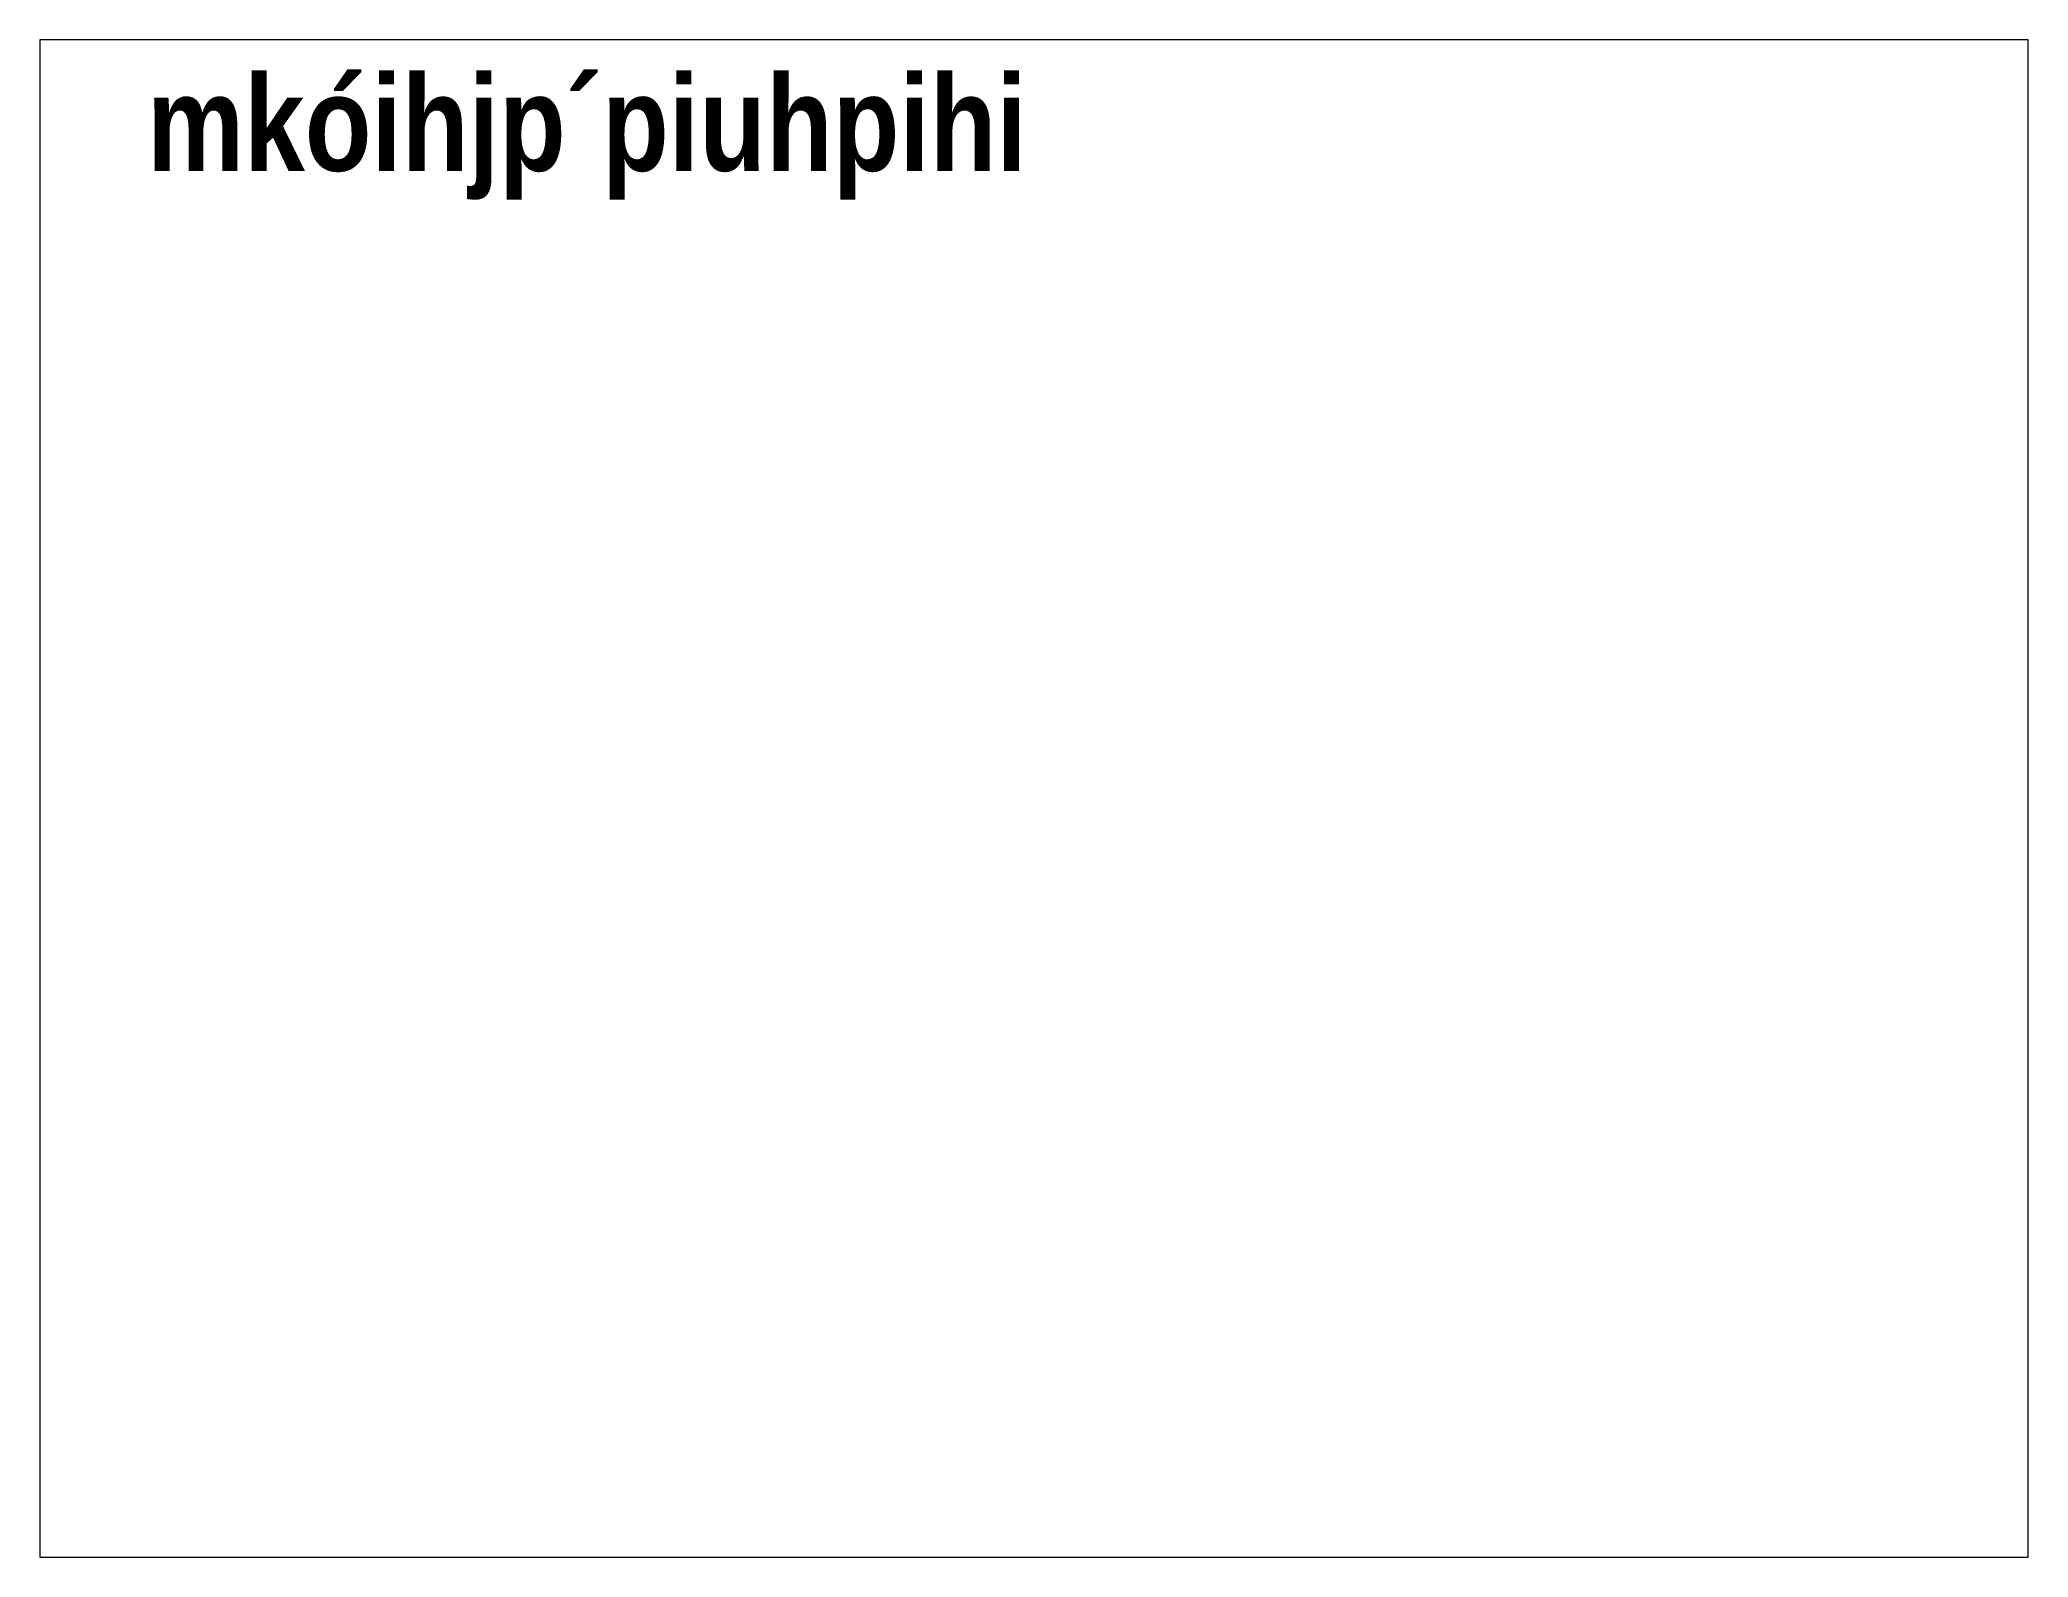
# Paper-space layout 'Layout1' of a CAD drawing. Header units: inches. Extents: x 0 to 10.5, y 0 to 8.
import ezdxf

# ---------------------------------------------------------------- set-up
doc = ezdxf.new("R2010")
doc.units = ezdxf.units.IN
doc.header["$LTSCALE"] = 10
doc.header["$MEASUREMENT"] = 0

psp = doc.layouts.get("Layout1")

# ---------------------------------------------------------------- texts
at = {"color": 140, "insert": (0.607, 7.799), "char_height": 0.5, "width": 9.11923, "attachment_point": 1}
psp.add_mtext('{\\fArial Narrow|b1|i0|c0|p34;mkóihjp´piuhpihi}', dxfattribs=at)

# ---------------------------------------------------------------- viewports
at = {"layer": '0', "color": 2}
psp.add_viewport(center=(5.258, 4.007), size=(10.425, 7.95964), view_center_point=(585065.045, 394807.067), view_height=11807.54211, dxfattribs=at)

doc.saveas('drawing.dxf')
